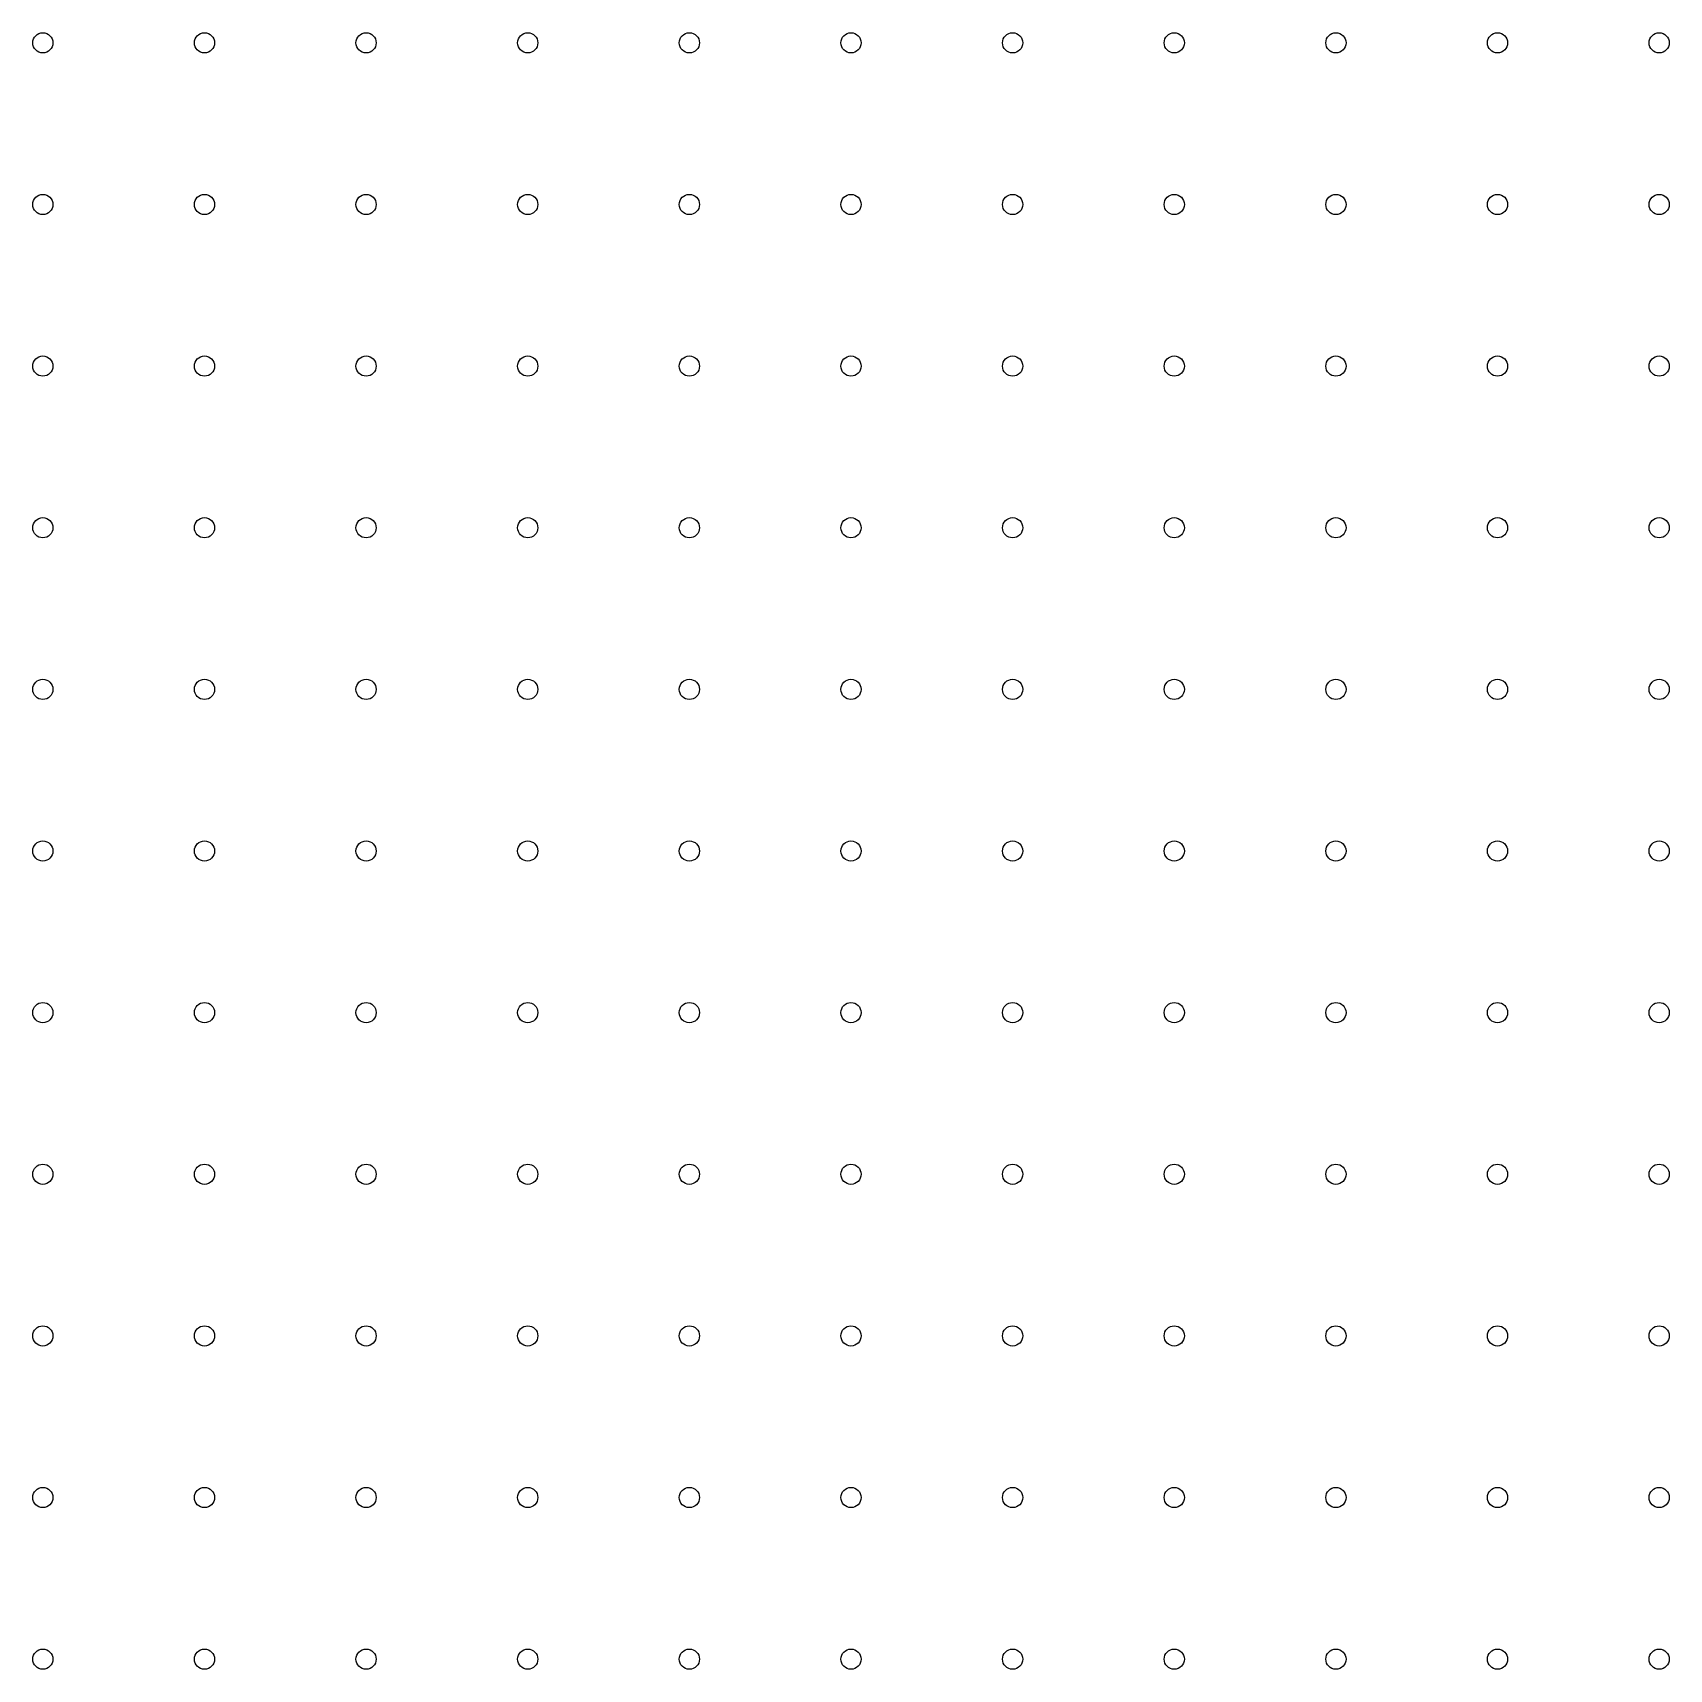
# Model space of a CAD drawing. Header units: inches. Extents: x -0.1 to 20.1, y -0.1 to 20.1.
import ezdxf

# ---------------------------------------------------------------- set-up
doc = ezdxf.new("R2010")
doc.units = ezdxf.units.IN
doc.header["$MEASUREMENT"] = 0
doc.layers.get('0').update_dxf_attribs({"lineweight": 25, "true_color": 0xffffff})

msp = doc.modelspace()

# ---------------------------------------------------------------- linework, layer by layer
for centre in [(0, 20), (2, 20), (4, 20), (6, 20), (8, 20), (10, 20), (12, 20), (14, 20), (16, 20), (18, 20), (20, 20), (0, 18), (2, 18), (4, 18), (6, 18), (8, 18), (10, 18), (12, 18), (14, 18), (16, 18), (18, 18), (20, 18), (0, 16), (2, 16), (4, 16), (6, 16), (8, 16), (10, 16), (12, 16), (14, 16), (16, 16), (18, 16), (20, 16), (0, 14), (2, 14), (4, 14), (6, 14), (8, 14), (10, 14), (12, 14), (14, 14), (16, 14), (18, 14), (20, 14), (0, 12), (2, 12), (4, 12), (6, 12), (8, 12), (10, 12), (12, 12), (14, 12), (16, 12), (18, 12), (20, 12), (0, 10), (2, 10), (4, 10), (6, 10), (8, 10), (10, 10), (12, 10), (14, 10), (16, 10), (18, 10), (20, 10), (0, 8), (2, 8), (4, 8), (6, 8), (8, 8), (10, 8), (12, 8), (14, 8), (16, 8), (18, 8), (20, 8), (0, 6), (2, 6), (4, 6), (6, 6), (8, 6), (10, 6), (12, 6), (14, 6), (16, 6), (18, 6), (20, 6), (0, 4), (2, 4), (4, 4), (6, 4), (8, 4), (10, 4), (12, 4), (14, 4), (16, 4), (18, 4), (20, 4), (0, 2), (2, 2), (4, 2), (6, 2), (8, 2), (10, 2), (12, 2), (14, 2), (16, 2), (18, 2), (20, 2), (0, 0), (2, 0), (4, 0), (6, 0), (8, 0), (10, 0), (12, 0), (14, 0), (16, 0), (18, 0), (20, 0)]:
    msp.add_circle(centre, 0.125)

doc.saveas('drawing.dxf')
